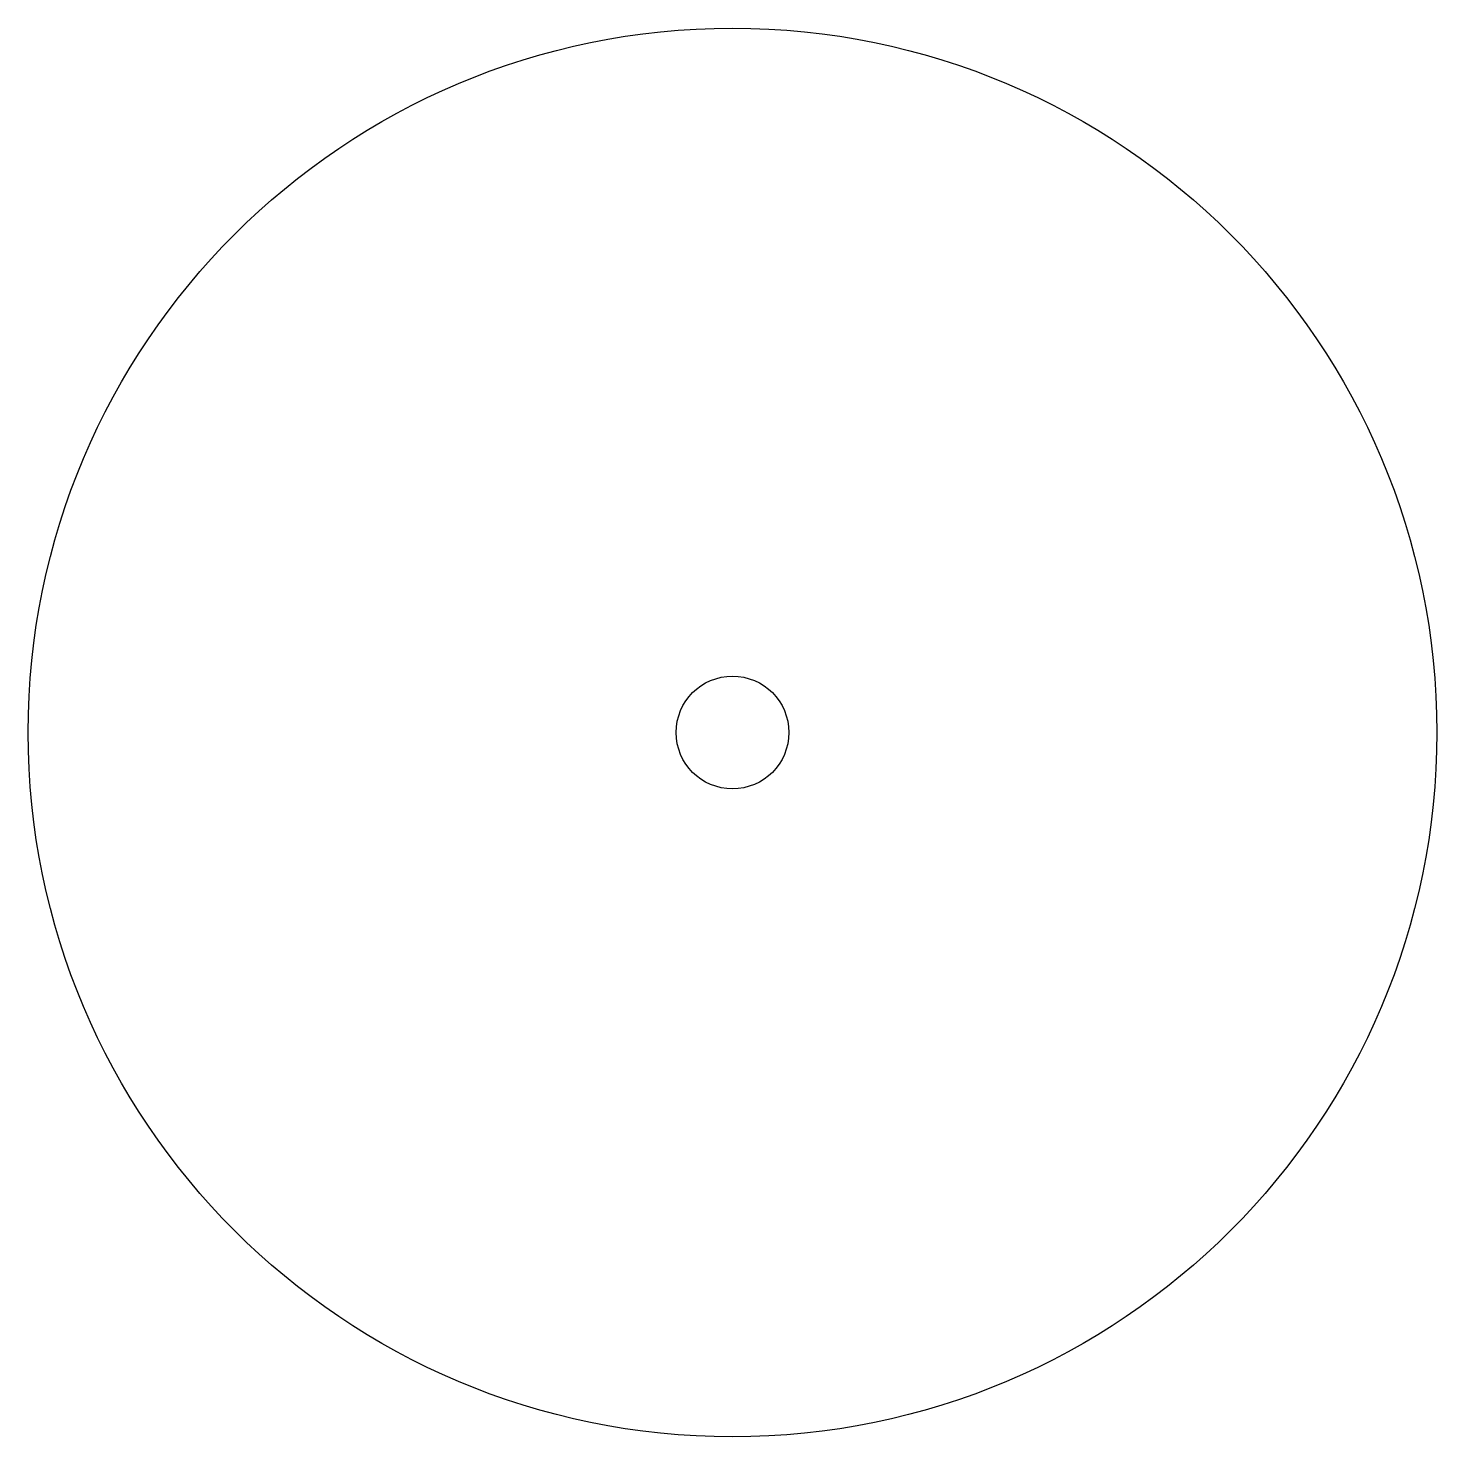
# Model space of a CAD drawing. Header units: millimetres. Extents: x -1500 to 1500, y -1500 to 1500.
import ezdxf

# ---------------------------------------------------------------- set-up
doc = ezdxf.new("R2010")
doc.units = ezdxf.units.MM

msp = doc.modelspace()

# ---------------------------------------------------------------- linework, layer by layer
for radius in [1500, 120]:
    msp.add_circle((0, 0), radius)

doc.saveas('drawing.dxf')
